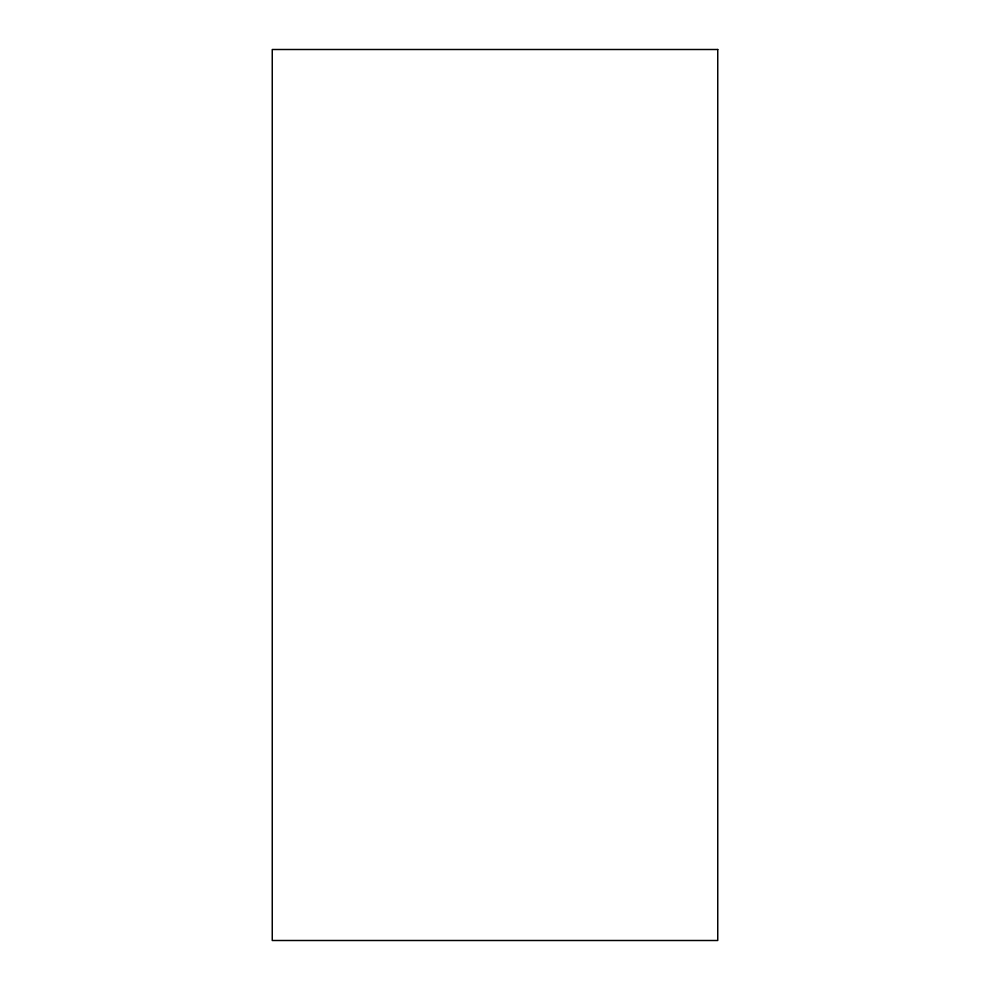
<?xml version="1.0" encoding="UTF-8"?>
<svg xmlns="http://www.w3.org/2000/svg" width="990" height="990" viewBox="0 0 990 990"><rect width="100%" height="100%" fill="white"/><g stroke="black" fill="none" stroke-linecap="round" stroke-linejoin="round"><path stroke-width="1.49" d="M717.75 49.5L272.25 49.5L272.25 940.5L717.75 940.5L717.75 49.5"/></g></svg>
